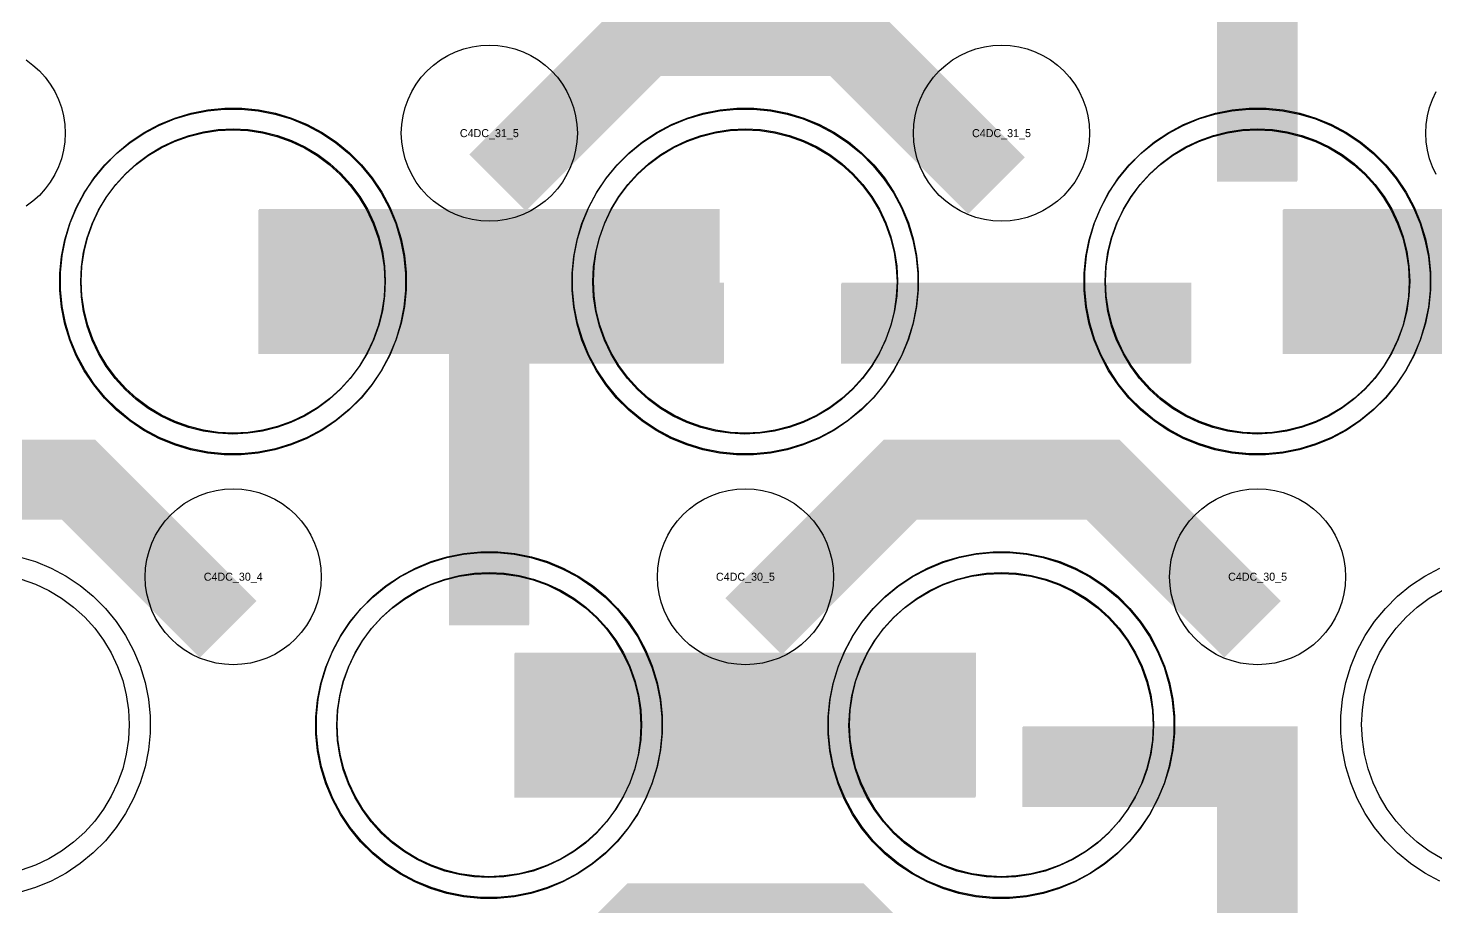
# Model space of a CAD drawing. Extents: x -11880 to 11880, y -14992 to 14992.
# Drawn here: x -10544.1 to -10104.3, y -10739.6 to -10465.1 of the extents above; entities that cross this region are included whole.
import ezdxf
from ezdxf.enums import TextEntityAlignment as Align

# ---------------------------------------------------------------- set-up
doc = ezdxf.new("R2010")
doc.units = 0
doc.header["$MEASUREMENT"] = 0
for name, color, linetype in [('GDS_775_DT_237', 138, 'CONTINUOUS'), ('RDL1_FS', 34, 'CONTINUOUS'), ('RDL_BS', 160, 'CONTINUOUS')]:
    doc.layers.add(name, color=color, linetype=linetype)

msp = doc.modelspace()

# ---------------------------------------------------------------- linework, layer by layer
at = {"layer": 'RDL1_FS'}
for points in [[(-10480, -10591.589), (-10484.657, -10591.36), (-10489.268, -10590.676), (-10493.791, -10589.544), (-10498.181, -10587.972), (-10502.395, -10585.98), (-10506.395, -10583.582), (-10510.14, -10580.804), (-10513.594, -10577.674), (-10516.724, -10574.22), (-10519.502, -10570.475), (-10521.9, -10566.475), (-10523.892, -10562.261), (-10525.464, -10557.871), (-10526.596, -10553.348), (-10527.28, -10548.737), (-10527.509, -10544.08), (-10527.28, -10539.423), (-10526.596, -10534.812), (-10525.464, -10530.289), (-10523.892, -10525.899), (-10521.9, -10521.685), (-10519.502, -10517.685), (-10516.724, -10513.94), (-10513.594, -10510.486), (-10510.14, -10507.356), (-10506.395, -10504.578), (-10502.395, -10502.18), (-10498.181, -10500.188), (-10493.791, -10498.616), (-10489.268, -10497.484), (-10484.657, -10496.8), (-10480, -10496.571), (-10475.343, -10496.8), (-10470.732, -10497.484), (-10466.209, -10498.616), (-10461.819, -10500.188), (-10457.605, -10502.18), (-10453.605, -10504.578), (-10449.86, -10507.356), (-10446.406, -10510.486), (-10443.276, -10513.94), (-10440.498, -10517.685), (-10438.1, -10521.685), (-10436.108, -10525.899), (-10434.536, -10530.289), (-10433.404, -10534.812), (-10432.72, -10539.423), (-10432.491, -10544.08), (-10432.72, -10548.737), (-10433.404, -10553.348), (-10434.536, -10557.871), (-10436.108, -10562.261), (-10438.1, -10566.475), (-10440.498, -10570.475), (-10443.276, -10574.22), (-10446.406, -10577.674), (-10449.86, -10580.804), (-10453.605, -10583.582), (-10457.605, -10585.98), (-10461.819, -10587.972), (-10466.209, -10589.544), (-10470.732, -10590.676), (-10475.343, -10591.36)], [(-10320, -10591.589), (-10324.657, -10591.36), (-10329.268, -10590.676), (-10333.791, -10589.544), (-10338.181, -10587.972), (-10342.395, -10585.98), (-10346.395, -10583.582), (-10350.14, -10580.804), (-10353.594, -10577.674), (-10356.724, -10574.22), (-10359.502, -10570.475), (-10361.9, -10566.475), (-10363.892, -10562.261), (-10365.464, -10557.871), (-10366.596, -10553.348), (-10367.28, -10548.737), (-10367.509, -10544.08), (-10367.28, -10539.423), (-10366.596, -10534.812), (-10365.464, -10530.289), (-10363.892, -10525.899), (-10361.9, -10521.685), (-10359.502, -10517.685), (-10356.724, -10513.94), (-10353.594, -10510.486), (-10350.14, -10507.356), (-10346.395, -10504.578), (-10342.395, -10502.18), (-10338.181, -10500.188), (-10333.791, -10498.616), (-10329.268, -10497.484), (-10324.657, -10496.8), (-10320, -10496.571), (-10315.343, -10496.8), (-10310.732, -10497.484), (-10306.209, -10498.616), (-10301.819, -10500.188), (-10297.605, -10502.18), (-10293.605, -10504.578), (-10289.86, -10507.356), (-10286.406, -10510.486), (-10283.276, -10513.94), (-10280.498, -10517.685), (-10278.1, -10521.685), (-10276.108, -10525.899), (-10274.536, -10530.289), (-10273.404, -10534.812), (-10272.72, -10539.423), (-10272.491, -10544.08), (-10272.72, -10548.737), (-10273.404, -10553.348), (-10274.536, -10557.871), (-10276.108, -10562.261), (-10278.1, -10566.475), (-10280.498, -10570.475), (-10283.276, -10574.22), (-10286.406, -10577.674), (-10289.86, -10580.804), (-10293.605, -10583.582), (-10297.605, -10585.98), (-10301.819, -10587.972), (-10306.209, -10589.544), (-10310.732, -10590.676), (-10315.343, -10591.36)], [(-10160, -10591.589), (-10164.657, -10591.36), (-10169.268, -10590.676), (-10173.791, -10589.544), (-10178.181, -10587.972), (-10182.395, -10585.98), (-10186.395, -10583.582), (-10190.14, -10580.804), (-10193.594, -10577.674), (-10196.724, -10574.22), (-10199.502, -10570.475), (-10201.9, -10566.475), (-10203.892, -10562.261), (-10205.464, -10557.871), (-10206.596, -10553.348), (-10207.28, -10548.737), (-10207.509, -10544.08), (-10207.28, -10539.423), (-10206.596, -10534.812), (-10205.464, -10530.289), (-10203.892, -10525.899), (-10201.9, -10521.685), (-10199.502, -10517.685), (-10196.724, -10513.94), (-10193.594, -10510.486), (-10190.14, -10507.356), (-10186.395, -10504.578), (-10182.395, -10502.18), (-10178.181, -10500.188), (-10173.791, -10498.616), (-10169.268, -10497.484), (-10164.657, -10496.8), (-10160, -10496.571), (-10155.343, -10496.8), (-10150.732, -10497.484), (-10146.209, -10498.616), (-10141.819, -10500.188), (-10137.605, -10502.18), (-10133.605, -10504.578), (-10129.86, -10507.356), (-10126.406, -10510.486), (-10123.276, -10513.94), (-10120.498, -10517.685), (-10118.1, -10521.685), (-10116.108, -10525.899), (-10114.536, -10530.289), (-10113.404, -10534.812), (-10112.72, -10539.423), (-10112.491, -10544.08), (-10112.72, -10548.737), (-10113.404, -10553.348), (-10114.536, -10557.871), (-10116.108, -10562.261), (-10118.1, -10566.475), (-10120.498, -10570.475), (-10123.276, -10574.22), (-10126.406, -10577.674), (-10129.86, -10580.804), (-10133.605, -10583.582), (-10137.605, -10585.98), (-10141.819, -10587.972), (-10146.209, -10589.544), (-10150.732, -10590.676), (-10155.343, -10591.36)], [(-10400, -10730.149), (-10404.657, -10729.92), (-10409.268, -10729.236), (-10413.791, -10728.104), (-10418.181, -10726.532), (-10422.395, -10724.54), (-10426.395, -10722.142), (-10430.14, -10719.364), (-10433.594, -10716.234), (-10436.724, -10712.78), (-10439.502, -10709.035), (-10441.9, -10705.035), (-10443.892, -10700.821), (-10445.464, -10696.431), (-10446.596, -10691.908), (-10447.28, -10687.297), (-10447.509, -10682.64), (-10447.28, -10677.983), (-10446.596, -10673.372), (-10445.464, -10668.849), (-10443.892, -10664.459), (-10441.9, -10660.245), (-10439.502, -10656.245), (-10436.724, -10652.5), (-10433.594, -10649.046), (-10430.14, -10645.916), (-10426.395, -10643.138), (-10422.395, -10640.74), (-10418.181, -10638.748), (-10413.791, -10637.176), (-10409.268, -10636.044), (-10404.657, -10635.36), (-10400, -10635.131), (-10395.343, -10635.36), (-10390.732, -10636.044), (-10386.209, -10637.176), (-10381.819, -10638.748), (-10377.605, -10640.74), (-10373.605, -10643.138), (-10369.86, -10645.916), (-10366.406, -10649.046), (-10363.276, -10652.5), (-10360.498, -10656.245), (-10358.1, -10660.245), (-10356.108, -10664.459), (-10354.536, -10668.849), (-10353.404, -10673.372), (-10352.72, -10677.983), (-10352.491, -10682.64), (-10352.72, -10687.297), (-10353.404, -10691.908), (-10354.536, -10696.431), (-10356.108, -10700.821), (-10358.1, -10705.035), (-10360.498, -10709.035), (-10363.276, -10712.78), (-10366.406, -10716.234), (-10369.86, -10719.364), (-10373.605, -10722.142), (-10377.605, -10724.54), (-10381.819, -10726.532), (-10386.209, -10728.104), (-10390.732, -10729.236), (-10395.343, -10729.92)], [(-10240, -10730.149), (-10244.657, -10729.92), (-10249.268, -10729.236), (-10253.791, -10728.104), (-10258.181, -10726.532), (-10262.395, -10724.54), (-10266.395, -10722.142), (-10270.14, -10719.364), (-10273.594, -10716.234), (-10276.724, -10712.78), (-10279.502, -10709.035), (-10281.9, -10705.035), (-10283.892, -10700.821), (-10285.464, -10696.431), (-10286.596, -10691.908), (-10287.28, -10687.297), (-10287.509, -10682.64), (-10287.28, -10677.983), (-10286.596, -10673.372), (-10285.464, -10668.849), (-10283.892, -10664.459), (-10281.9, -10660.245), (-10279.502, -10656.245), (-10276.724, -10652.5), (-10273.594, -10649.046), (-10270.14, -10645.916), (-10266.395, -10643.138), (-10262.395, -10640.74), (-10258.181, -10638.748), (-10253.791, -10637.176), (-10249.268, -10636.044), (-10244.657, -10635.36), (-10240, -10635.131), (-10235.343, -10635.36), (-10230.732, -10636.044), (-10226.209, -10637.176), (-10221.819, -10638.748), (-10217.605, -10640.74), (-10213.605, -10643.138), (-10209.86, -10645.916), (-10206.406, -10649.046), (-10203.276, -10652.5), (-10200.498, -10656.245), (-10198.1, -10660.245), (-10196.108, -10664.459), (-10194.536, -10668.849), (-10193.404, -10673.372), (-10192.72, -10677.983), (-10192.491, -10682.64), (-10192.72, -10687.297), (-10193.404, -10691.908), (-10194.536, -10696.431), (-10196.108, -10700.821), (-10198.1, -10705.035), (-10200.498, -10709.035), (-10203.276, -10712.78), (-10206.406, -10716.234), (-10209.86, -10719.364), (-10213.605, -10722.142), (-10217.605, -10724.54), (-10221.819, -10726.532), (-10226.209, -10728.104), (-10230.732, -10729.236), (-10235.343, -10729.92)]]:
    msp.add_lwpolyline(points, close=True, dxfattribs=at)
at = {"layer": 'RDL1_FS', "color": 241, "true_color": 0xf7abae}
for points in [[(-10480.149, -10591.871), (-10484.806, -10591.642), (-10489.417, -10590.958), (-10493.94, -10589.826), (-10498.33, -10588.254), (-10502.544, -10586.262), (-10506.544, -10583.864), (-10510.289, -10581.086), (-10513.743, -10577.956), (-10516.873, -10574.502), (-10519.651, -10570.757), (-10522.049, -10566.757), (-10524.041, -10562.543), (-10525.613, -10558.153), (-10526.745, -10553.63), (-10527.429, -10549.019), (-10527.658, -10544.362), (-10527.429, -10539.705), (-10526.745, -10535.094), (-10525.613, -10530.571), (-10524.041, -10526.181), (-10522.049, -10521.967), (-10519.651, -10517.967), (-10516.873, -10514.222), (-10513.743, -10510.768), (-10510.289, -10507.638), (-10506.544, -10504.86), (-10502.544, -10502.462), (-10498.33, -10500.47), (-10493.94, -10498.898), (-10489.417, -10497.766), (-10484.806, -10497.082), (-10480.149, -10496.853), (-10475.492, -10497.082), (-10470.881, -10497.766), (-10466.358, -10498.898), (-10461.968, -10500.47), (-10457.754, -10502.462), (-10453.754, -10504.86), (-10450.009, -10507.638), (-10446.555, -10510.768), (-10443.425, -10514.222), (-10440.647, -10517.967), (-10438.249, -10521.967), (-10436.257, -10526.181), (-10434.685, -10530.571), (-10433.553, -10535.094), (-10432.869, -10539.705), (-10432.64, -10544.362), (-10432.869, -10549.019), (-10433.553, -10553.63), (-10434.685, -10558.153), (-10436.257, -10562.543), (-10438.249, -10566.757), (-10440.647, -10570.757), (-10443.425, -10574.502), (-10446.555, -10577.956), (-10450.009, -10581.086), (-10453.754, -10583.864), (-10457.754, -10586.262), (-10461.968, -10588.254), (-10466.358, -10589.826), (-10470.881, -10590.958), (-10475.492, -10591.642)], [(-10320.149, -10591.871), (-10324.806, -10591.642), (-10329.417, -10590.958), (-10333.94, -10589.826), (-10338.33, -10588.254), (-10342.544, -10586.262), (-10346.544, -10583.864), (-10350.289, -10581.086), (-10353.743, -10577.956), (-10356.873, -10574.502), (-10359.651, -10570.757), (-10362.049, -10566.757), (-10364.041, -10562.543), (-10365.613, -10558.153), (-10366.745, -10553.63), (-10367.429, -10549.019), (-10367.658, -10544.362), (-10367.429, -10539.705), (-10366.745, -10535.094), (-10365.613, -10530.571), (-10364.041, -10526.181), (-10362.049, -10521.967), (-10359.651, -10517.967), (-10356.873, -10514.222), (-10353.743, -10510.768), (-10350.289, -10507.638), (-10346.544, -10504.86), (-10342.544, -10502.462), (-10338.33, -10500.47), (-10333.94, -10498.898), (-10329.417, -10497.766), (-10324.806, -10497.082), (-10320.149, -10496.853), (-10315.492, -10497.082), (-10310.881, -10497.766), (-10306.358, -10498.898), (-10301.968, -10500.47), (-10297.754, -10502.462), (-10293.754, -10504.86), (-10290.009, -10507.638), (-10286.555, -10510.768), (-10283.425, -10514.222), (-10280.647, -10517.967), (-10278.249, -10521.967), (-10276.257, -10526.181), (-10274.685, -10530.571), (-10273.553, -10535.094), (-10272.869, -10539.705), (-10272.64, -10544.362), (-10272.869, -10549.019), (-10273.553, -10553.63), (-10274.685, -10558.153), (-10276.257, -10562.543), (-10278.249, -10566.757), (-10280.647, -10570.757), (-10283.425, -10574.502), (-10286.555, -10577.956), (-10290.009, -10581.086), (-10293.754, -10583.864), (-10297.754, -10586.262), (-10301.968, -10588.254), (-10306.358, -10589.826), (-10310.881, -10590.958), (-10315.492, -10591.642)], [(-10160.149, -10591.871), (-10164.806, -10591.642), (-10169.417, -10590.958), (-10173.94, -10589.826), (-10178.33, -10588.254), (-10182.544, -10586.262), (-10186.544, -10583.864), (-10190.289, -10581.086), (-10193.743, -10577.956), (-10196.873, -10574.502), (-10199.651, -10570.757), (-10202.049, -10566.757), (-10204.041, -10562.543), (-10205.613, -10558.153), (-10206.745, -10553.63), (-10207.429, -10549.019), (-10207.658, -10544.362), (-10207.429, -10539.705), (-10206.745, -10535.094), (-10205.613, -10530.571), (-10204.041, -10526.181), (-10202.049, -10521.967), (-10199.651, -10517.967), (-10196.873, -10514.222), (-10193.743, -10510.768), (-10190.289, -10507.638), (-10186.544, -10504.86), (-10182.544, -10502.462), (-10178.33, -10500.47), (-10173.94, -10498.898), (-10169.417, -10497.766), (-10164.806, -10497.082), (-10160.149, -10496.853), (-10155.492, -10497.082), (-10150.881, -10497.766), (-10146.358, -10498.898), (-10141.968, -10500.47), (-10137.754, -10502.462), (-10133.754, -10504.86), (-10130.009, -10507.638), (-10126.555, -10510.768), (-10123.425, -10514.222), (-10120.647, -10517.967), (-10118.249, -10521.967), (-10116.257, -10526.181), (-10114.685, -10530.571), (-10113.553, -10535.094), (-10112.869, -10539.705), (-10112.64, -10544.362), (-10112.869, -10549.019), (-10113.553, -10553.63), (-10114.685, -10558.153), (-10116.257, -10562.543), (-10118.249, -10566.757), (-10120.647, -10570.757), (-10123.425, -10574.502), (-10126.555, -10577.956), (-10130.009, -10581.086), (-10133.754, -10583.864), (-10137.754, -10586.262), (-10141.968, -10588.254), (-10146.358, -10589.826), (-10150.881, -10590.958), (-10155.492, -10591.642)], [(-10400.149, -10730.431), (-10404.806, -10730.202), (-10409.417, -10729.518), (-10413.94, -10728.386), (-10418.33, -10726.814), (-10422.544, -10724.822), (-10426.544, -10722.424), (-10430.289, -10719.646), (-10433.743, -10716.516), (-10436.873, -10713.062), (-10439.651, -10709.317), (-10442.049, -10705.317), (-10444.041, -10701.103), (-10445.613, -10696.713), (-10446.745, -10692.19), (-10447.429, -10687.579), (-10447.658, -10682.922), (-10447.429, -10678.265), (-10446.745, -10673.654), (-10445.613, -10669.131), (-10444.041, -10664.741), (-10442.049, -10660.527), (-10439.651, -10656.527), (-10436.873, -10652.782), (-10433.743, -10649.328), (-10430.289, -10646.198), (-10426.544, -10643.42), (-10422.544, -10641.022), (-10418.33, -10639.03), (-10413.94, -10637.458), (-10409.417, -10636.326), (-10404.806, -10635.642), (-10400.149, -10635.413), (-10395.492, -10635.642), (-10390.881, -10636.326), (-10386.358, -10637.458), (-10381.968, -10639.03), (-10377.754, -10641.022), (-10373.754, -10643.42), (-10370.009, -10646.198), (-10366.555, -10649.328), (-10363.425, -10652.782), (-10360.647, -10656.527), (-10358.249, -10660.527), (-10356.257, -10664.741), (-10354.685, -10669.131), (-10353.553, -10673.654), (-10352.869, -10678.265), (-10352.64, -10682.922), (-10352.869, -10687.579), (-10353.553, -10692.19), (-10354.685, -10696.713), (-10356.257, -10701.103), (-10358.249, -10705.317), (-10360.647, -10709.317), (-10363.425, -10713.062), (-10366.555, -10716.516), (-10370.009, -10719.646), (-10373.754, -10722.424), (-10377.754, -10724.822), (-10381.968, -10726.814), (-10386.358, -10728.386), (-10390.881, -10729.518), (-10395.492, -10730.202)], [(-10240.149, -10730.431), (-10244.806, -10730.202), (-10249.417, -10729.518), (-10253.94, -10728.386), (-10258.33, -10726.814), (-10262.544, -10724.822), (-10266.544, -10722.424), (-10270.289, -10719.646), (-10273.743, -10716.516), (-10276.873, -10713.062), (-10279.651, -10709.317), (-10282.049, -10705.317), (-10284.041, -10701.103), (-10285.613, -10696.713), (-10286.745, -10692.19), (-10287.429, -10687.579), (-10287.658, -10682.922), (-10287.429, -10678.265), (-10286.745, -10673.654), (-10285.613, -10669.131), (-10284.041, -10664.741), (-10282.049, -10660.527), (-10279.651, -10656.527), (-10276.873, -10652.782), (-10273.743, -10649.328), (-10270.289, -10646.198), (-10266.544, -10643.42), (-10262.544, -10641.022), (-10258.33, -10639.03), (-10253.94, -10637.458), (-10249.417, -10636.326), (-10244.806, -10635.642), (-10240.149, -10635.413), (-10235.492, -10635.642), (-10230.881, -10636.326), (-10226.358, -10637.458), (-10221.968, -10639.03), (-10217.754, -10641.022), (-10213.754, -10643.42), (-10210.009, -10646.198), (-10206.555, -10649.328), (-10203.425, -10652.782), (-10200.647, -10656.527), (-10198.249, -10660.527), (-10196.257, -10664.741), (-10194.685, -10669.131), (-10193.553, -10673.654), (-10192.869, -10678.265), (-10192.64, -10682.922), (-10192.869, -10687.579), (-10193.553, -10692.19), (-10194.685, -10696.713), (-10196.257, -10701.103), (-10198.249, -10705.317), (-10200.647, -10709.317), (-10203.425, -10713.062), (-10206.555, -10716.516), (-10210.009, -10719.646), (-10213.754, -10722.424), (-10217.754, -10724.822), (-10221.968, -10726.814), (-10226.358, -10728.386), (-10230.881, -10729.518), (-10235.492, -10730.202)]]:
    msp.add_lwpolyline(points, close=True, dxfattribs=at)
for points in [[(-10472.147, -10544.362, 45, 45, 0), (-10400.147, -10544.362, 45, 45, 0)], [(-10400.147, -10544.362, 45, 45, 0), (-10328.147, -10544.362, 45, 45, 0)], [(-10152.147, -10544.362, 45, 45, 0), (-10080.147, -10544.362, 45, 45, 0)], [(-10392.147, -10682.922, 45, 45, 0), (-10320.147, -10682.922, 45, 45, 0)], [(-10320.147, -10682.922, 45, 45, 0), (-10248.147, -10682.922, 45, 45, 0)]]:
    msp.add_lwpolyline(points, format="xyseb", dxfattribs=at)
at = {"layer": 'RDL1_FS'}
for points in [[(-10471.998, -10544.08, 45, 45, 0), (-10399.998, -10544.08, 45, 45, 0)], [(-10399.998, -10544.08, 45, 45, 0), (-10327.998, -10544.08, 45, 45, 0)], [(-10151.998, -10544.08, 45, 45, 0), (-10079.998, -10544.08, 45, 45, 0)], [(-10391.998, -10682.64, 45, 45, 0), (-10319.998, -10682.64, 45, 45, 0)], [(-10319.998, -10682.64, 45, 45, 0), (-10247.998, -10682.64, 45, 45, 0)]]:
    msp.add_lwpolyline(points, format="xyseb", dxfattribs=at)
for points in [[(-10546.209, -10637.176), (-10541.819, -10638.748), (-10537.605, -10640.74), (-10533.605, -10643.138), (-10529.86, -10645.916), (-10526.406, -10649.046), (-10523.276, -10652.5), (-10520.498, -10656.245), (-10518.1, -10660.245), (-10516.108, -10664.459), (-10514.536, -10668.849), (-10513.404, -10673.372), (-10512.72, -10677.983), (-10512.491, -10682.64), (-10512.72, -10687.297), (-10513.404, -10691.908), (-10514.536, -10696.431), (-10516.108, -10700.821), (-10518.1, -10705.035), (-10520.498, -10709.035), (-10523.276, -10712.78), (-10526.406, -10716.234), (-10529.86, -10719.364), (-10533.605, -10722.142), (-10537.605, -10724.54), (-10541.819, -10726.532), (-10546.209, -10728.104)], [(-10102.395, -10724.54), (-10106.395, -10722.142), (-10110.14, -10719.364), (-10113.594, -10716.234), (-10116.724, -10712.78), (-10119.502, -10709.035), (-10121.9, -10705.035), (-10123.892, -10700.821), (-10125.464, -10696.431), (-10126.596, -10691.908), (-10127.28, -10687.297), (-10127.509, -10682.64), (-10127.28, -10677.983), (-10126.596, -10673.372), (-10125.464, -10668.849), (-10123.892, -10664.459), (-10121.9, -10660.245), (-10119.502, -10656.245), (-10116.724, -10652.5), (-10113.594, -10649.046), (-10110.14, -10645.916), (-10106.395, -10643.138), (-10102.395, -10640.74)]]:
    msp.add_lwpolyline(points, dxfattribs=at)
at = {"layer": 'RDL_BS', "color": 241, "true_color": 0xf7abae}
for points in [[(-10160.149, -10513.067, 25, 25, 0), (-10160.149, -10406.29, 25, 25, 0)], [(-10160.149, -10513.067, 25, 25, 0), (-10160.149, -10406.29, 25, 25, 0)], [(-10400.149, -10651.632, 25, 25, 0), (-10400.149, -10544.855, 25, 25, 0)], [(-10400.149, -10651.632, 25, 25, 0), (-10400.149, -10544.855, 25, 25, 0)], [(-10412.649, -10557.355, 25, 25, 0), (-10347.982, -10557.355, 25, 25, 0)], [(-10412.649, -10557.355, 25, 25, 0), (-10326.816, -10557.355, 25, 25, 0)], [(-10290.133, -10557.375, 25, 25, 0), (-10180.868, -10557.375, 25, 25, 0)], [(-10160.149, -10790.197, 25, 25, 0), (-10160.149, -10683.42, 25, 25, 0)], [(-10160.149, -10790.197, 25, 25, 0), (-10160.149, -10683.42, 25, 25, 0)], [(-10147.649, -10695.92, 25, 25, 0), (-10233.482, -10695.92, 25, 25, 0)], [(-10147.649, -10695.92, 25, 25, 0), (-10212.316, -10695.92, 25, 25, 0)]]:
    msp.add_lwpolyline(points, format="xyseb", dxfattribs=at)
at = {"layer": 'RDL_BS'}
for points in [[(-10160, -10512.785, 25, 25, 0), (-10160, -10406.008, 25, 25, 0)], [(-10160, -10512.785, 25, 25, 0), (-10160, -10406.008, 25, 25, 0)], [(-10397.438, -10513.394, 25, 25, 0), (-10351.623, -10467.579, 25, 25, 0), (-10318.07, -10467.579, 25, 25, 0)], [(-10241.599, -10514.293, 25, 25, 0), (-10288.313, -10467.579, 25, 25, 0), (-10318.071, -10467.579, 25, 25, 0)], [(-10400, -10651.35, 25, 25, 0), (-10400, -10544.573, 25, 25, 0)], [(-10400, -10651.35, 25, 25, 0), (-10400, -10544.573, 25, 25, 0)], [(-10412.5, -10557.073, 25, 25, 0), (-10347.833, -10557.073, 25, 25, 0)], [(-10412.5, -10557.073, 25, 25, 0), (-10326.667, -10557.073, 25, 25, 0)], [(-10289.984, -10557.093, 25, 25, 0), (-10180.719, -10557.093, 25, 25, 0)], [(-10481.599, -10652.853, 25, 25, 0), (-10528.313, -10606.139, 25, 25, 0), (-10558.071, -10606.139, 25, 25, 0)], [(-10317.438, -10651.954, 25, 25, 0), (-10271.623, -10606.139, 25, 25, 0), (-10238.07, -10606.139, 25, 25, 0)], [(-10161.599, -10652.853, 25, 25, 0), (-10208.313, -10606.139, 25, 25, 0), (-10238.071, -10606.139, 25, 25, 0)], [(-10160, -10789.915, 25, 25, 0), (-10160, -10683.138, 25, 25, 0)], [(-10160, -10789.915, 25, 25, 0), (-10160, -10683.138, 25, 25, 0)], [(-10147.5, -10695.638, 25, 25, 0), (-10233.333, -10695.638, 25, 25, 0)], [(-10147.5, -10695.638, 25, 25, 0), (-10212.167, -10695.638, 25, 25, 0)], [(-10397.438, -10790.519, 25, 25, 0), (-10351.623, -10744.704, 25, 25, 0), (-10318.07, -10744.704, 25, 25, 0)], [(-10241.599, -10791.418, 25, 25, 0), (-10288.313, -10744.704, 25, 25, 0), (-10318.071, -10744.704, 25, 25, 0)]]:
    msp.add_lwpolyline(points, format="xyseb", dxfattribs=at)
for points in [[(-10400, -10525.386), (-10402.693, -10525.254), (-10405.365, -10524.858), (-10407.984, -10524.201), (-10410.519, -10523.294), (-10412.956, -10522.142), (-10415.28, -10520.749), (-10417.443, -10519.146), (-10419.442, -10517.334), (-10421.254, -10515.335), (-10422.857, -10513.172), (-10424.25, -10510.848), (-10425.402, -10508.411), (-10426.309, -10505.876), (-10426.966, -10503.257), (-10427.362, -10500.585), (-10427.494, -10497.892), (-10427.362, -10495.199), (-10426.966, -10492.527), (-10426.309, -10489.908), (-10425.402, -10487.373), (-10424.25, -10484.936), (-10422.857, -10482.612), (-10421.254, -10480.449), (-10419.442, -10478.45), (-10417.443, -10476.638), (-10415.28, -10475.035), (-10412.956, -10473.642), (-10410.519, -10472.49), (-10407.984, -10471.583), (-10405.365, -10470.926), (-10402.693, -10470.53), (-10400, -10470.398), (-10397.307, -10470.53), (-10394.635, -10470.926), (-10392.016, -10471.583), (-10389.481, -10472.49), (-10387.044, -10473.642), (-10384.72, -10475.035), (-10382.557, -10476.638), (-10380.558, -10478.45), (-10378.746, -10480.449), (-10377.143, -10482.612), (-10375.75, -10484.936), (-10374.598, -10487.373), (-10373.691, -10489.908), (-10373.034, -10492.527), (-10372.638, -10495.199), (-10372.506, -10497.892), (-10372.638, -10500.585), (-10373.034, -10503.257), (-10373.691, -10505.876), (-10374.598, -10508.411), (-10375.75, -10510.848), (-10377.143, -10513.172), (-10378.746, -10515.335), (-10380.558, -10517.334), (-10382.557, -10519.146), (-10384.72, -10520.749), (-10387.044, -10522.142), (-10389.481, -10523.294), (-10392.016, -10524.201), (-10394.635, -10524.858), (-10397.307, -10525.254)], [(-10240, -10525.386), (-10242.693, -10525.254), (-10245.365, -10524.858), (-10247.984, -10524.201), (-10250.519, -10523.294), (-10252.956, -10522.142), (-10255.28, -10520.749), (-10257.443, -10519.146), (-10259.442, -10517.334), (-10261.254, -10515.335), (-10262.857, -10513.172), (-10264.25, -10510.848), (-10265.402, -10508.411), (-10266.309, -10505.876), (-10266.966, -10503.257), (-10267.362, -10500.585), (-10267.494, -10497.892), (-10267.362, -10495.199), (-10266.966, -10492.527), (-10266.309, -10489.908), (-10265.402, -10487.373), (-10264.25, -10484.936), (-10262.857, -10482.612), (-10261.254, -10480.449), (-10259.442, -10478.45), (-10257.443, -10476.638), (-10255.28, -10475.035), (-10252.956, -10473.642), (-10250.519, -10472.49), (-10247.984, -10471.583), (-10245.365, -10470.926), (-10242.693, -10470.53), (-10240, -10470.398), (-10237.307, -10470.53), (-10234.635, -10470.926), (-10232.016, -10471.583), (-10229.481, -10472.49), (-10227.044, -10473.642), (-10224.72, -10475.035), (-10222.557, -10476.638), (-10220.558, -10478.45), (-10218.746, -10480.449), (-10217.143, -10482.612), (-10215.75, -10484.936), (-10214.598, -10487.373), (-10213.691, -10489.908), (-10213.034, -10492.527), (-10212.638, -10495.199), (-10212.506, -10497.892), (-10212.638, -10500.585), (-10213.034, -10503.257), (-10213.691, -10505.876), (-10214.598, -10508.411), (-10215.75, -10510.848), (-10217.143, -10513.172), (-10218.746, -10515.335), (-10220.558, -10517.334), (-10222.557, -10519.146), (-10224.72, -10520.749), (-10227.044, -10522.142), (-10229.481, -10523.294), (-10232.016, -10524.201), (-10234.635, -10524.858), (-10237.307, -10525.254)], [(-10482.644, -10598.08), (-10487.938, -10597.563), (-10493.165, -10596.517), (-10498.205, -10594.986), (-10503.115, -10592.955), (-10507.777, -10590.463), (-10512.191, -10587.516), (-10516.292, -10584.154), (-10520.074, -10580.372), (-10523.436, -10576.271), (-10526.383, -10571.857), (-10528.875, -10567.195), (-10530.906, -10562.285), (-10532.437, -10557.245), (-10533.483, -10552.018), (-10534, -10546.724), (-10534, -10541.436), (-10533.483, -10536.142), (-10532.437, -10530.915), (-10530.906, -10525.875), (-10528.875, -10520.965), (-10526.383, -10516.303), (-10523.436, -10511.889), (-10520.074, -10507.788), (-10516.292, -10504.006), (-10512.191, -10500.644), (-10507.777, -10497.697), (-10503.115, -10495.205), (-10498.205, -10493.174), (-10493.165, -10491.643), (-10487.938, -10490.597), (-10482.644, -10490.08), (-10477.356, -10490.08), (-10472.062, -10490.597), (-10466.835, -10491.643), (-10461.795, -10493.174), (-10456.885, -10495.205), (-10452.223, -10497.697), (-10447.809, -10500.644), (-10443.708, -10504.006), (-10439.926, -10507.788), (-10436.564, -10511.889), (-10433.617, -10516.303), (-10431.125, -10520.965), (-10429.094, -10525.875), (-10427.563, -10530.915), (-10426.517, -10536.142), (-10426, -10541.436), (-10426, -10546.724), (-10426.517, -10552.018), (-10427.563, -10557.245), (-10429.094, -10562.285), (-10431.125, -10567.195), (-10433.617, -10571.857), (-10436.564, -10576.271), (-10439.926, -10580.372), (-10443.708, -10584.154), (-10447.809, -10587.516), (-10452.223, -10590.463), (-10456.885, -10592.955), (-10461.795, -10594.986), (-10466.835, -10596.517), (-10472.062, -10597.563), (-10477.356, -10598.08)], [(-10322.644, -10598.08), (-10327.938, -10597.563), (-10333.165, -10596.517), (-10338.205, -10594.986), (-10343.115, -10592.955), (-10347.777, -10590.463), (-10352.191, -10587.516), (-10356.292, -10584.154), (-10360.074, -10580.372), (-10363.436, -10576.271), (-10366.383, -10571.857), (-10368.875, -10567.195), (-10370.906, -10562.285), (-10372.437, -10557.245), (-10373.483, -10552.018), (-10374, -10546.724), (-10374, -10541.436), (-10373.483, -10536.142), (-10372.437, -10530.915), (-10370.906, -10525.875), (-10368.875, -10520.965), (-10366.383, -10516.303), (-10363.436, -10511.889), (-10360.074, -10507.788), (-10356.292, -10504.006), (-10352.191, -10500.644), (-10347.777, -10497.697), (-10343.115, -10495.205), (-10338.205, -10493.174), (-10333.165, -10491.643), (-10327.938, -10490.597), (-10322.644, -10490.08), (-10317.356, -10490.08), (-10312.062, -10490.597), (-10306.835, -10491.643), (-10301.795, -10493.174), (-10296.885, -10495.205), (-10292.223, -10497.697), (-10287.809, -10500.644), (-10283.708, -10504.006), (-10279.926, -10507.788), (-10276.564, -10511.889), (-10273.617, -10516.303), (-10271.125, -10520.965), (-10269.094, -10525.875), (-10267.563, -10530.915), (-10266.517, -10536.142), (-10266, -10541.436), (-10266, -10546.724), (-10266.517, -10552.018), (-10267.563, -10557.245), (-10269.094, -10562.285), (-10271.125, -10567.195), (-10273.617, -10571.857), (-10276.564, -10576.271), (-10279.926, -10580.372), (-10283.708, -10584.154), (-10287.809, -10587.516), (-10292.223, -10590.463), (-10296.885, -10592.955), (-10301.795, -10594.986), (-10306.835, -10596.517), (-10312.062, -10597.563), (-10317.356, -10598.08)], [(-10162.644, -10598.08), (-10167.938, -10597.563), (-10173.165, -10596.517), (-10178.205, -10594.986), (-10183.115, -10592.955), (-10187.777, -10590.463), (-10192.191, -10587.516), (-10196.292, -10584.154), (-10200.074, -10580.372), (-10203.436, -10576.271), (-10206.383, -10571.857), (-10208.875, -10567.195), (-10210.906, -10562.285), (-10212.437, -10557.245), (-10213.483, -10552.018), (-10214, -10546.724), (-10214, -10541.436), (-10213.483, -10536.142), (-10212.437, -10530.915), (-10210.906, -10525.875), (-10208.875, -10520.965), (-10206.383, -10516.303), (-10203.436, -10511.889), (-10200.074, -10507.788), (-10196.292, -10504.006), (-10192.191, -10500.644), (-10187.777, -10497.697), (-10183.115, -10495.205), (-10178.205, -10493.174), (-10173.165, -10491.643), (-10167.938, -10490.597), (-10162.644, -10490.08), (-10157.356, -10490.08), (-10152.062, -10490.597), (-10146.835, -10491.643), (-10141.795, -10493.174), (-10136.885, -10495.205), (-10132.223, -10497.697), (-10127.809, -10500.644), (-10123.708, -10504.006), (-10119.926, -10507.788), (-10116.564, -10511.889), (-10113.617, -10516.303), (-10111.125, -10520.965), (-10109.094, -10525.875), (-10107.563, -10530.915), (-10106.517, -10536.142), (-10106, -10541.436), (-10106, -10546.724), (-10106.517, -10552.018), (-10107.563, -10557.245), (-10109.094, -10562.285), (-10111.125, -10567.195), (-10113.617, -10571.857), (-10116.564, -10576.271), (-10119.926, -10580.372), (-10123.708, -10584.154), (-10127.809, -10587.516), (-10132.223, -10590.463), (-10136.885, -10592.955), (-10141.795, -10594.986), (-10146.835, -10596.517), (-10152.062, -10597.563), (-10157.356, -10598.08)], [(-10480, -10663.946), (-10482.693, -10663.814), (-10485.365, -10663.418), (-10487.984, -10662.761), (-10490.519, -10661.854), (-10492.956, -10660.702), (-10495.28, -10659.309), (-10497.443, -10657.706), (-10499.442, -10655.894), (-10501.254, -10653.895), (-10502.857, -10651.732), (-10504.25, -10649.408), (-10505.402, -10646.971), (-10506.309, -10644.436), (-10506.966, -10641.817), (-10507.362, -10639.145), (-10507.494, -10636.452), (-10507.362, -10633.759), (-10506.966, -10631.087), (-10506.309, -10628.468), (-10505.402, -10625.933), (-10504.25, -10623.496), (-10502.857, -10621.172), (-10501.254, -10619.009), (-10499.442, -10617.01), (-10497.443, -10615.198), (-10495.28, -10613.595), (-10492.956, -10612.202), (-10490.519, -10611.05), (-10487.984, -10610.143), (-10485.365, -10609.486), (-10482.693, -10609.09), (-10480, -10608.958), (-10477.307, -10609.09), (-10474.635, -10609.486), (-10472.016, -10610.143), (-10469.481, -10611.05), (-10467.044, -10612.202), (-10464.72, -10613.595), (-10462.557, -10615.198), (-10460.558, -10617.01), (-10458.746, -10619.009), (-10457.143, -10621.172), (-10455.75, -10623.496), (-10454.598, -10625.933), (-10453.691, -10628.468), (-10453.034, -10631.087), (-10452.638, -10633.759), (-10452.506, -10636.452), (-10452.638, -10639.145), (-10453.034, -10641.817), (-10453.691, -10644.436), (-10454.598, -10646.971), (-10455.75, -10649.408), (-10457.143, -10651.732), (-10458.746, -10653.895), (-10460.558, -10655.894), (-10462.557, -10657.706), (-10464.72, -10659.309), (-10467.044, -10660.702), (-10469.481, -10661.854), (-10472.016, -10662.761), (-10474.635, -10663.418), (-10477.307, -10663.814)], [(-10320, -10663.946), (-10322.693, -10663.814), (-10325.365, -10663.418), (-10327.984, -10662.761), (-10330.519, -10661.854), (-10332.956, -10660.702), (-10335.28, -10659.309), (-10337.443, -10657.706), (-10339.442, -10655.894), (-10341.254, -10653.895), (-10342.857, -10651.732), (-10344.25, -10649.408), (-10345.402, -10646.971), (-10346.309, -10644.436), (-10346.966, -10641.817), (-10347.362, -10639.145), (-10347.494, -10636.452), (-10347.362, -10633.759), (-10346.966, -10631.087), (-10346.309, -10628.468), (-10345.402, -10625.933), (-10344.25, -10623.496), (-10342.857, -10621.172), (-10341.254, -10619.009), (-10339.442, -10617.01), (-10337.443, -10615.198), (-10335.28, -10613.595), (-10332.956, -10612.202), (-10330.519, -10611.05), (-10327.984, -10610.143), (-10325.365, -10609.486), (-10322.693, -10609.09), (-10320, -10608.958), (-10317.307, -10609.09), (-10314.635, -10609.486), (-10312.016, -10610.143), (-10309.481, -10611.05), (-10307.044, -10612.202), (-10304.72, -10613.595), (-10302.557, -10615.198), (-10300.558, -10617.01), (-10298.746, -10619.009), (-10297.143, -10621.172), (-10295.75, -10623.496), (-10294.598, -10625.933), (-10293.691, -10628.468), (-10293.034, -10631.087), (-10292.638, -10633.759), (-10292.506, -10636.452), (-10292.638, -10639.145), (-10293.034, -10641.817), (-10293.691, -10644.436), (-10294.598, -10646.971), (-10295.75, -10649.408), (-10297.143, -10651.732), (-10298.746, -10653.895), (-10300.558, -10655.894), (-10302.557, -10657.706), (-10304.72, -10659.309), (-10307.044, -10660.702), (-10309.481, -10661.854), (-10312.016, -10662.761), (-10314.635, -10663.418), (-10317.307, -10663.814)], [(-10160, -10663.946), (-10162.693, -10663.814), (-10165.365, -10663.418), (-10167.984, -10662.761), (-10170.519, -10661.854), (-10172.956, -10660.702), (-10175.28, -10659.309), (-10177.443, -10657.706), (-10179.442, -10655.894), (-10181.254, -10653.895), (-10182.857, -10651.732), (-10184.25, -10649.408), (-10185.402, -10646.971), (-10186.309, -10644.436), (-10186.966, -10641.817), (-10187.362, -10639.145), (-10187.494, -10636.452), (-10187.362, -10633.759), (-10186.966, -10631.087), (-10186.309, -10628.468), (-10185.402, -10625.933), (-10184.25, -10623.496), (-10182.857, -10621.172), (-10181.254, -10619.009), (-10179.442, -10617.01), (-10177.443, -10615.198), (-10175.28, -10613.595), (-10172.956, -10612.202), (-10170.519, -10611.05), (-10167.984, -10610.143), (-10165.365, -10609.486), (-10162.693, -10609.09), (-10160, -10608.958), (-10157.307, -10609.09), (-10154.635, -10609.486), (-10152.016, -10610.143), (-10149.481, -10611.05), (-10147.044, -10612.202), (-10144.72, -10613.595), (-10142.557, -10615.198), (-10140.558, -10617.01), (-10138.746, -10619.009), (-10137.143, -10621.172), (-10135.75, -10623.496), (-10134.598, -10625.933), (-10133.691, -10628.468), (-10133.034, -10631.087), (-10132.638, -10633.759), (-10132.506, -10636.452), (-10132.638, -10639.145), (-10133.034, -10641.817), (-10133.691, -10644.436), (-10134.598, -10646.971), (-10135.75, -10649.408), (-10137.143, -10651.732), (-10138.746, -10653.895), (-10140.558, -10655.894), (-10142.557, -10657.706), (-10144.72, -10659.309), (-10147.044, -10660.702), (-10149.481, -10661.854), (-10152.016, -10662.761), (-10154.635, -10663.418), (-10157.307, -10663.814)], [(-10402.644, -10736.64), (-10407.938, -10736.123), (-10413.165, -10735.077), (-10418.205, -10733.546), (-10423.115, -10731.515), (-10427.777, -10729.023), (-10432.191, -10726.076), (-10436.292, -10722.714), (-10440.074, -10718.932), (-10443.436, -10714.831), (-10446.383, -10710.417), (-10448.875, -10705.755), (-10450.906, -10700.845), (-10452.437, -10695.805), (-10453.483, -10690.578), (-10454, -10685.284), (-10454, -10679.996), (-10453.483, -10674.702), (-10452.437, -10669.475), (-10450.906, -10664.435), (-10448.875, -10659.525), (-10446.383, -10654.863), (-10443.436, -10650.449), (-10440.074, -10646.348), (-10436.292, -10642.566), (-10432.191, -10639.204), (-10427.777, -10636.257), (-10423.115, -10633.765), (-10418.205, -10631.734), (-10413.165, -10630.203), (-10407.938, -10629.157), (-10402.644, -10628.64), (-10397.356, -10628.64), (-10392.062, -10629.157), (-10386.835, -10630.203), (-10381.795, -10631.734), (-10376.885, -10633.765), (-10372.223, -10636.257), (-10367.809, -10639.204), (-10363.708, -10642.566), (-10359.926, -10646.348), (-10356.564, -10650.449), (-10353.617, -10654.863), (-10351.125, -10659.525), (-10349.094, -10664.435), (-10347.563, -10669.475), (-10346.517, -10674.702), (-10346, -10679.996), (-10346, -10685.284), (-10346.517, -10690.578), (-10347.563, -10695.805), (-10349.094, -10700.845), (-10351.125, -10705.755), (-10353.617, -10710.417), (-10356.564, -10714.831), (-10359.926, -10718.932), (-10363.708, -10722.714), (-10367.809, -10726.076), (-10372.223, -10729.023), (-10376.885, -10731.515), (-10381.795, -10733.546), (-10386.835, -10735.077), (-10392.062, -10736.123), (-10397.356, -10736.64)], [(-10242.644, -10736.64), (-10247.938, -10736.123), (-10253.165, -10735.077), (-10258.205, -10733.546), (-10263.115, -10731.515), (-10267.777, -10729.023), (-10272.191, -10726.076), (-10276.292, -10722.714), (-10280.074, -10718.932), (-10283.436, -10714.831), (-10286.383, -10710.417), (-10288.875, -10705.755), (-10290.906, -10700.845), (-10292.437, -10695.805), (-10293.483, -10690.578), (-10294, -10685.284), (-10294, -10679.996), (-10293.483, -10674.702), (-10292.437, -10669.475), (-10290.906, -10664.435), (-10288.875, -10659.525), (-10286.383, -10654.863), (-10283.436, -10650.449), (-10280.074, -10646.348), (-10276.292, -10642.566), (-10272.191, -10639.204), (-10267.777, -10636.257), (-10263.115, -10633.765), (-10258.205, -10631.734), (-10253.165, -10630.203), (-10247.938, -10629.157), (-10242.644, -10628.64), (-10237.356, -10628.64), (-10232.062, -10629.157), (-10226.835, -10630.203), (-10221.795, -10631.734), (-10216.885, -10633.765), (-10212.223, -10636.257), (-10207.809, -10639.204), (-10203.708, -10642.566), (-10199.926, -10646.348), (-10196.564, -10650.449), (-10193.617, -10654.863), (-10191.125, -10659.525), (-10189.094, -10664.435), (-10187.563, -10669.475), (-10186.517, -10674.702), (-10186, -10679.996), (-10186, -10685.284), (-10186.517, -10690.578), (-10187.563, -10695.805), (-10189.094, -10700.845), (-10191.125, -10705.755), (-10193.617, -10710.417), (-10196.564, -10714.831), (-10199.926, -10718.932), (-10203.708, -10722.714), (-10207.809, -10726.076), (-10212.223, -10729.023), (-10216.885, -10731.515), (-10221.795, -10733.546), (-10226.835, -10735.077), (-10232.062, -10736.123), (-10237.356, -10736.64)]]:
    msp.add_lwpolyline(points, close=True, dxfattribs=at)
for points in [[(-10544.72, -10475.035), (-10542.557, -10476.638), (-10540.558, -10478.45), (-10538.746, -10480.449), (-10537.143, -10482.612), (-10535.75, -10484.936), (-10534.598, -10487.373), (-10533.691, -10489.908), (-10533.034, -10492.527), (-10532.638, -10495.199), (-10532.506, -10497.892), (-10532.638, -10500.585), (-10533.034, -10503.257), (-10533.691, -10505.876), (-10534.598, -10508.411), (-10535.75, -10510.848), (-10537.143, -10513.172), (-10538.746, -10515.335), (-10540.558, -10517.334), (-10542.557, -10519.146), (-10544.72, -10520.749)], [(-10104.25, -10510.848), (-10105.402, -10508.411), (-10106.309, -10505.876), (-10106.966, -10503.257), (-10107.362, -10500.585), (-10107.494, -10497.892), (-10107.362, -10495.199), (-10106.966, -10492.527), (-10106.309, -10489.908), (-10105.402, -10487.373), (-10104.25, -10484.936)], [(-10546.835, -10630.203), (-10541.795, -10631.734), (-10536.885, -10633.765), (-10532.223, -10636.257), (-10527.809, -10639.204), (-10523.708, -10642.566), (-10519.926, -10646.348), (-10516.564, -10650.449), (-10513.617, -10654.863), (-10511.125, -10659.525), (-10509.094, -10664.435), (-10507.563, -10669.475), (-10506.517, -10674.702), (-10506, -10679.996), (-10506, -10685.284), (-10506.517, -10690.578), (-10507.563, -10695.805), (-10509.094, -10700.845), (-10511.125, -10705.755), (-10513.617, -10710.417), (-10516.564, -10714.831), (-10519.926, -10718.932), (-10523.708, -10722.714), (-10527.809, -10726.076), (-10532.223, -10729.023), (-10536.885, -10731.515), (-10541.795, -10733.546), (-10546.835, -10735.077)], [(-10103.115, -10731.515), (-10107.777, -10729.023), (-10112.191, -10726.076), (-10116.292, -10722.714), (-10120.074, -10718.932), (-10123.436, -10714.831), (-10126.383, -10710.417), (-10128.875, -10705.755), (-10130.906, -10700.845), (-10132.437, -10695.805), (-10133.483, -10690.578), (-10134, -10685.284), (-10134, -10679.996), (-10133.483, -10674.702), (-10132.437, -10669.475), (-10130.906, -10664.435), (-10128.875, -10659.525), (-10126.383, -10654.863), (-10123.436, -10650.449), (-10120.074, -10646.348), (-10116.292, -10642.566), (-10112.191, -10639.204), (-10107.777, -10636.257), (-10103.115, -10633.765)]]:
    msp.add_lwpolyline(points, dxfattribs=at)
at = {"layer": 'RDL_BS', "color": 241, "true_color": 0xf7abae}
for points in [[(-10482.793, -10598.362), (-10488.087, -10597.845), (-10493.314, -10596.799), (-10498.354, -10595.268), (-10503.264, -10593.237), (-10507.926, -10590.745), (-10512.34, -10587.798), (-10516.441, -10584.436), (-10520.223, -10580.654), (-10523.585, -10576.553), (-10526.532, -10572.139), (-10529.024, -10567.477), (-10531.055, -10562.567), (-10532.586, -10557.527), (-10533.632, -10552.3), (-10534.149, -10547.006), (-10534.149, -10541.718), (-10533.632, -10536.424), (-10532.586, -10531.197), (-10531.055, -10526.157), (-10529.024, -10521.247), (-10526.532, -10516.585), (-10523.585, -10512.171), (-10520.223, -10508.07), (-10516.441, -10504.288), (-10512.34, -10500.926), (-10507.926, -10497.979), (-10503.264, -10495.487), (-10498.354, -10493.456), (-10493.314, -10491.925), (-10488.087, -10490.879), (-10482.793, -10490.362), (-10477.505, -10490.362), (-10472.211, -10490.879), (-10466.984, -10491.925), (-10461.944, -10493.456), (-10457.034, -10495.487), (-10452.372, -10497.979), (-10447.958, -10500.926), (-10443.857, -10504.288), (-10440.075, -10508.07), (-10436.713, -10512.171), (-10433.766, -10516.585), (-10431.274, -10521.247), (-10429.243, -10526.157), (-10427.712, -10531.197), (-10426.666, -10536.424), (-10426.149, -10541.718), (-10426.149, -10547.006), (-10426.666, -10552.3), (-10427.712, -10557.527), (-10429.243, -10562.567), (-10431.274, -10567.477), (-10433.766, -10572.139), (-10436.713, -10576.553), (-10440.075, -10580.654), (-10443.857, -10584.436), (-10447.958, -10587.798), (-10452.372, -10590.745), (-10457.034, -10593.237), (-10461.944, -10595.268), (-10466.984, -10596.799), (-10472.211, -10597.845), (-10477.505, -10598.362)], [(-10322.793, -10598.362), (-10328.087, -10597.845), (-10333.314, -10596.799), (-10338.354, -10595.268), (-10343.264, -10593.237), (-10347.926, -10590.745), (-10352.34, -10587.798), (-10356.441, -10584.436), (-10360.223, -10580.654), (-10363.585, -10576.553), (-10366.532, -10572.139), (-10369.024, -10567.477), (-10371.055, -10562.567), (-10372.586, -10557.527), (-10373.632, -10552.3), (-10374.149, -10547.006), (-10374.149, -10541.718), (-10373.632, -10536.424), (-10372.586, -10531.197), (-10371.055, -10526.157), (-10369.024, -10521.247), (-10366.532, -10516.585), (-10363.585, -10512.171), (-10360.223, -10508.07), (-10356.441, -10504.288), (-10352.34, -10500.926), (-10347.926, -10497.979), (-10343.264, -10495.487), (-10338.354, -10493.456), (-10333.314, -10491.925), (-10328.087, -10490.879), (-10322.793, -10490.362), (-10317.505, -10490.362), (-10312.211, -10490.879), (-10306.984, -10491.925), (-10301.944, -10493.456), (-10297.034, -10495.487), (-10292.372, -10497.979), (-10287.958, -10500.926), (-10283.857, -10504.288), (-10280.075, -10508.07), (-10276.713, -10512.171), (-10273.766, -10516.585), (-10271.274, -10521.247), (-10269.243, -10526.157), (-10267.712, -10531.197), (-10266.666, -10536.424), (-10266.149, -10541.718), (-10266.149, -10547.006), (-10266.666, -10552.3), (-10267.712, -10557.527), (-10269.243, -10562.567), (-10271.274, -10567.477), (-10273.766, -10572.139), (-10276.713, -10576.553), (-10280.075, -10580.654), (-10283.857, -10584.436), (-10287.958, -10587.798), (-10292.372, -10590.745), (-10297.034, -10593.237), (-10301.944, -10595.268), (-10306.984, -10596.799), (-10312.211, -10597.845), (-10317.505, -10598.362)], [(-10162.793, -10598.362), (-10168.087, -10597.845), (-10173.314, -10596.799), (-10178.354, -10595.268), (-10183.264, -10593.237), (-10187.926, -10590.745), (-10192.34, -10587.798), (-10196.441, -10584.436), (-10200.223, -10580.654), (-10203.585, -10576.553), (-10206.532, -10572.139), (-10209.024, -10567.477), (-10211.055, -10562.567), (-10212.586, -10557.527), (-10213.632, -10552.3), (-10214.149, -10547.006), (-10214.149, -10541.718), (-10213.632, -10536.424), (-10212.586, -10531.197), (-10211.055, -10526.157), (-10209.024, -10521.247), (-10206.532, -10516.585), (-10203.585, -10512.171), (-10200.223, -10508.07), (-10196.441, -10504.288), (-10192.34, -10500.926), (-10187.926, -10497.979), (-10183.264, -10495.487), (-10178.354, -10493.456), (-10173.314, -10491.925), (-10168.087, -10490.879), (-10162.793, -10490.362), (-10157.505, -10490.362), (-10152.211, -10490.879), (-10146.984, -10491.925), (-10141.944, -10493.456), (-10137.034, -10495.487), (-10132.372, -10497.979), (-10127.958, -10500.926), (-10123.857, -10504.288), (-10120.075, -10508.07), (-10116.713, -10512.171), (-10113.766, -10516.585), (-10111.274, -10521.247), (-10109.243, -10526.157), (-10107.712, -10531.197), (-10106.666, -10536.424), (-10106.149, -10541.718), (-10106.149, -10547.006), (-10106.666, -10552.3), (-10107.712, -10557.527), (-10109.243, -10562.567), (-10111.274, -10567.477), (-10113.766, -10572.139), (-10116.713, -10576.553), (-10120.075, -10580.654), (-10123.857, -10584.436), (-10127.958, -10587.798), (-10132.372, -10590.745), (-10137.034, -10593.237), (-10141.944, -10595.268), (-10146.984, -10596.799), (-10152.211, -10597.845), (-10157.505, -10598.362)], [(-10402.793, -10736.922), (-10408.087, -10736.405), (-10413.314, -10735.359), (-10418.354, -10733.828), (-10423.264, -10731.797), (-10427.926, -10729.305), (-10432.34, -10726.358), (-10436.441, -10722.996), (-10440.223, -10719.214), (-10443.585, -10715.113), (-10446.532, -10710.699), (-10449.024, -10706.037), (-10451.055, -10701.127), (-10452.586, -10696.087), (-10453.632, -10690.86), (-10454.149, -10685.566), (-10454.149, -10680.278), (-10453.632, -10674.984), (-10452.586, -10669.757), (-10451.055, -10664.717), (-10449.024, -10659.807), (-10446.532, -10655.145), (-10443.585, -10650.731), (-10440.223, -10646.63), (-10436.441, -10642.848), (-10432.34, -10639.486), (-10427.926, -10636.539), (-10423.264, -10634.047), (-10418.354, -10632.016), (-10413.314, -10630.485), (-10408.087, -10629.439), (-10402.793, -10628.922), (-10397.505, -10628.922), (-10392.211, -10629.439), (-10386.984, -10630.485), (-10381.944, -10632.016), (-10377.034, -10634.047), (-10372.372, -10636.539), (-10367.958, -10639.486), (-10363.857, -10642.848), (-10360.075, -10646.63), (-10356.713, -10650.731), (-10353.766, -10655.145), (-10351.274, -10659.807), (-10349.243, -10664.717), (-10347.712, -10669.757), (-10346.666, -10674.984), (-10346.149, -10680.278), (-10346.149, -10685.566), (-10346.666, -10690.86), (-10347.712, -10696.087), (-10349.243, -10701.127), (-10351.274, -10706.037), (-10353.766, -10710.699), (-10356.713, -10715.113), (-10360.075, -10719.214), (-10363.857, -10722.996), (-10367.958, -10726.358), (-10372.372, -10729.305), (-10377.034, -10731.797), (-10381.944, -10733.828), (-10386.984, -10735.359), (-10392.211, -10736.405), (-10397.505, -10736.922)], [(-10242.793, -10736.922), (-10248.087, -10736.405), (-10253.314, -10735.359), (-10258.354, -10733.828), (-10263.264, -10731.797), (-10267.926, -10729.305), (-10272.34, -10726.358), (-10276.441, -10722.996), (-10280.223, -10719.214), (-10283.585, -10715.113), (-10286.532, -10710.699), (-10289.024, -10706.037), (-10291.055, -10701.127), (-10292.586, -10696.087), (-10293.632, -10690.86), (-10294.149, -10685.566), (-10294.149, -10680.278), (-10293.632, -10674.984), (-10292.586, -10669.757), (-10291.055, -10664.717), (-10289.024, -10659.807), (-10286.532, -10655.145), (-10283.585, -10650.731), (-10280.223, -10646.63), (-10276.441, -10642.848), (-10272.34, -10639.486), (-10267.926, -10636.539), (-10263.264, -10634.047), (-10258.354, -10632.016), (-10253.314, -10630.485), (-10248.087, -10629.439), (-10242.793, -10628.922), (-10237.505, -10628.922), (-10232.211, -10629.439), (-10226.984, -10630.485), (-10221.944, -10632.016), (-10217.034, -10634.047), (-10212.372, -10636.539), (-10207.958, -10639.486), (-10203.857, -10642.848), (-10200.075, -10646.63), (-10196.713, -10650.731), (-10193.766, -10655.145), (-10191.274, -10659.807), (-10189.243, -10664.717), (-10187.712, -10669.757), (-10186.666, -10674.984), (-10186.149, -10680.278), (-10186.149, -10685.566), (-10186.666, -10690.86), (-10187.712, -10696.087), (-10189.243, -10701.127), (-10191.274, -10706.037), (-10193.766, -10710.699), (-10196.713, -10715.113), (-10200.075, -10719.214), (-10203.857, -10722.996), (-10207.958, -10726.358), (-10212.372, -10729.305), (-10217.034, -10731.797), (-10221.944, -10733.828), (-10226.984, -10735.359), (-10232.211, -10736.405), (-10237.505, -10736.922)]]:
    msp.add_lwpolyline(points, close=True, dxfattribs=at)

# ---------------------------------------------------------------- texts
at = {"layer": 'GDS_775_DT_237'}
for s, p in [('C4DC_31_5', (-10400, -10497.892)), ('C4DC_31_5', (-10400, -10497.892)), ('C4DC_31_5', (-10240, -10497.892)), ('C4DC_31_5', (-10240, -10497.892)), ('C4DC_30_4', (-10480, -10636.452)), ('C4DC_30_4', (-10480, -10636.452)), ('C4DC_30_5', (-10320, -10636.452)), ('C4DC_30_5', (-10320, -10636.452)), ('C4DC_30_5', (-10160, -10636.452)), ('C4DC_30_5', (-10160, -10636.452))]:
    msp.add_text(s, height=2.5, dxfattribs=at).set_placement(p, align=Align.MIDDLE_CENTER)

doc.saveas('drawing.dxf')
